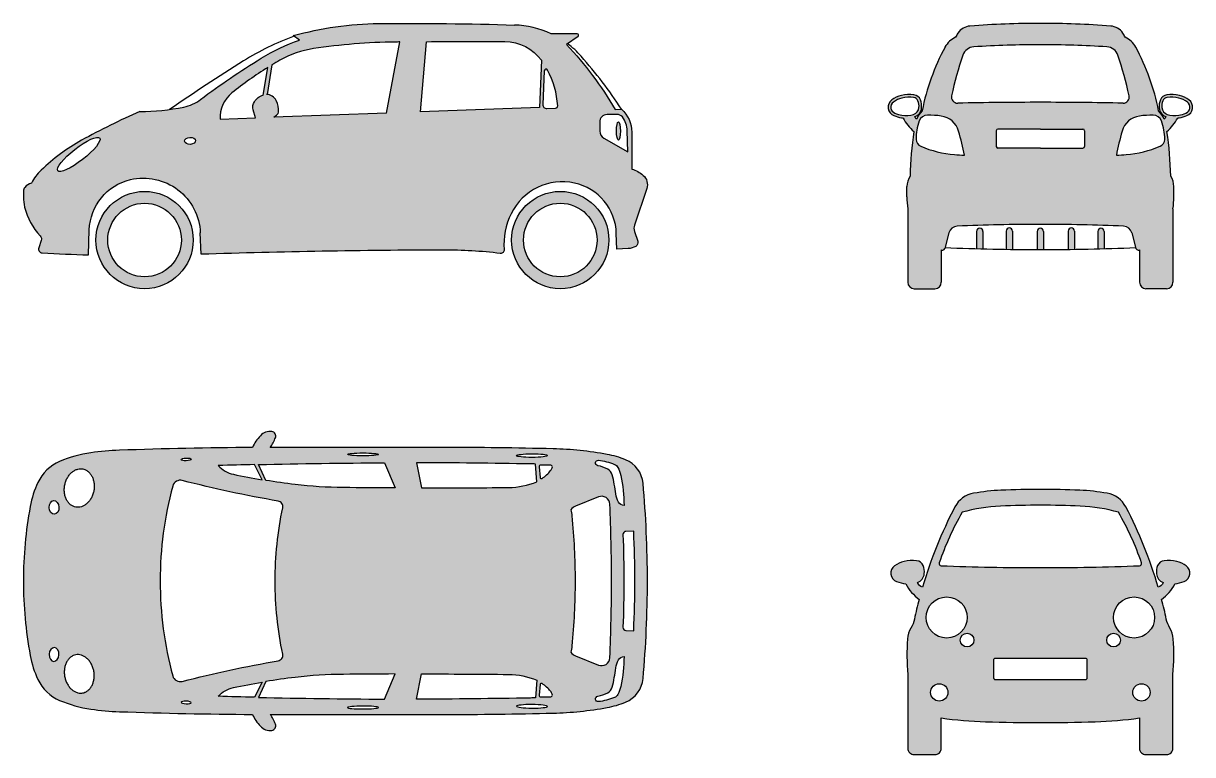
# Model space of a CAD drawing. Header units: metres. Extents: x 23259 to 40448, y -1247 to 8093.
# Drawn here: x 33720 to 40269, y 4000 to 8093 of the extents above; entities that cross this region are included whole.
import ezdxf

# ---------------------------------------------------------------- set-up
doc = ezdxf.new("R2010")
doc.units = ezdxf.units.M
doc.layers.add('dwgmodels.com', color=250, linetype='Continuous')
doc.layers.add('hatch_dwgmodels.com', color=250, linetype='Continuous', lineweight=13)

msp = doc.modelspace()

# ---------------------------------------------------------------- hatches: boundary and pattern name
at = {"layer": 'hatch_dwgmodels.com'}
h = msp.add_hatch(color=256, dxfattribs=at)
h.dxf.hatch_style = 1
h.paths.add_polyline_path([(37127.7, 7277.8), (37127.6, 7484.2, 0.211124), (37070.4, 7613.4), (37034.9, 7612.1, 0.05449), (36762.3, 7975.1), (36826.9, 8020.2, 0.733907), (36822.2, 8035.4), (36675.6, 8035.4, 0.102104), (36471.2, 8084.4, 0.010399), (35710.3, 8092.5, 0.065254), (35231.9, 8024.9), (35267.2, 8000.1, 0.052982), (35051.7, 7897.9, 0.023937), (34713, 7667.8, -0.110913), (34618.7, 7625.2, -0.050065), (34372.3, 7599.8, 0.02407), (34046.2, 7439.1, 0.065568), (33819.2, 7271.3, 0.080991), (33765.5, 7199.4, 0.140362), (33728.5, 7175.6, 0.182231), (33720.2, 7153.6), (33720.2, 7122, 0.060757), (33727.2, 7064.7, 0.127802), (33814.7, 6903.4, -0.274031), (33820.3, 6877.9), (33806.6, 6836.4, 0.492471), (33825.4, 6808.8, 0.007959), (34085.1, 6797.6), (34089.5, 6937.8, -0.339728), (34319.7, 7218.8, -0.471094), (34711.2, 6920.5), (34715.9, 6801.1, -0.00707), (36072.7, 6824.5, -0.03111), (36390.9, 6805.6, 0.475199), (36413.2, 6827.1, -0.135897), (36451.4, 7027.9, -0.344258), (36807.1, 7199.6, -0.346156), (37041.1, 6916.5), (37043.2, 6829.9), (37108, 6832.9, 0.118553), (37149.9, 6845.1, 0.35756), (37160.9, 6873.8), (37142.5, 6929, -0.162974), (37142.6, 6964.1), (37211.7, 7169.3, 0.310189), (37190.8, 7242.7, 0.119348)])
h.paths.add_polyline_path([(35122.4, 7567.8, 0.045919), (35142.2, 7583.5, 0.182098), (35148.1, 7595.9, 0.131017), (35136.8, 7661, 0.285727), (35085.2, 7694.8), (35112.4, 7861.1, -0.00629), (35156.6, 7887.1, -0.092945), (35344.7, 7952.1, -0.033394), (35803.3, 7989.1, -0.00021), (35829.3, 7989.4), (35753.5, 7591.2)], flags=16)
h.paths.add_polyline_path([(35019.6, 7564), (34821.6, 7556.7, -0.238874), (34888.3, 7704.4, -0.030228), (35089.2, 7846.9), (35062.6, 7691.9, 0.191779), (35014, 7655.1, 0.203832), (35007.5, 7609.3)], flags=16)
edge = h.paths.add_edge_path(flags=16)
edge.add_ellipse((34654.1, 7435.8), major_axis=(-30.9, -2.3), ratio=0.639984, start_angle=0, end_angle=360)
h.paths.add_polyline_path([(35945.1, 7598.3), (35978.7, 7991, -0.003535), (36417.4, 7991.5, -0.237449), (36621.5, 7887.3), (36609.9, 7622.9)], flags=16)
edge = h.paths.add_edge_path(flags=16)
edge.add_ellipse((34030.2, 7359.8), major_axis=(-117.6, -91.9), ratio=0.237187, start_angle=0, end_angle=360)
h.paths.add_polyline_path([(36629.6, 7639.6), (36637.8, 7828.3, -0.762088), (36655.8, 7832.4, -0.108023), (36712.8, 7632.6, -0.421713), (36700.2, 7618.6), (36652.1, 7616.8, -0.438101)], flags=16)
h.paths.add_polyline_path([(36948.1, 7490.5), (36947.8, 7540.4, -0.409362), (36989.4, 7583.1), (37044.4, 7584.3, -0.239075), (37075.2, 7569.5, -0.159163), (37102.2, 7492.7), (37104.9, 7374.2), (36971, 7451.2, -0.267134)], flags=16)
edge = h.paths.add_edge_path(flags=0)
edge.add_ellipse((37052.8, 7490.6), major_axis=(-0.2, 51.2), ratio=0.21181, start_angle=0, end_angle=360)
h.paths.add_polyline_path([(36454.9, 6880.7, 1), (36999.5, 6880.7, 1)])
h.paths.add_polyline_path([(36933.2, 6880.7, -1), (36521.2, 6880.7, -1)], flags=16)
h.paths.add_polyline_path([(36920.3, 6880.7, -1), (36534.1, 6880.7, -1)], flags=0)
h.paths.add_polyline_path([(36534.1, 6880.7, 1), (36920.3, 6880.7, 1)], flags=0)
h.paths.add_polyline_path([(34671.2, 6880.7, 1), (34126.7, 6880.7, 1)])
h.paths.add_polyline_path([(34193, 6880.7, -1), (34605, 6880.7, -1)], flags=16)
h.paths.add_polyline_path([(34205.9, 6880.7, -1), (34592.1, 6880.7, -1)], flags=0)
h.paths.add_polyline_path([(34592.1, 6880.7, 1), (34205.9, 6880.7, 1)], flags=0)
edge = h.paths.add_edge_path(flags=0)
edge.add_ellipse((37052.8, 7490.6), major_axis=(-0.2, 51.2), ratio=0.21181, start_angle=0, end_angle=360)
h = msp.add_hatch(color=256, dxfattribs=at)
h.dxf.hatch_style = 1
h.paths.add_polyline_path([(40163.6, 7179.8, 0.145267), (40146, 7239, 0.035116), (40124.5, 7488.3, 0.091419), (40185.2, 7563.5, 0.016282), (40194.2, 7564.9, 0.045321), (40236.5, 7577.1, 0.589127), (40248.4, 7664.8, 0.104095), (40194.8, 7689.6, 0.085398), (40124.2, 7693.5, 0.272852), (40088.1, 7666.2, 0.122107), (40081.4, 7620.8, 0.283843), (40119.2, 7570.9, -0.101415), (40109.2, 7556.4, 0.092749), (40078.2, 7604.4, 0.074602), (39950.3, 7960.7, 0.165149), (39890.8, 8016.2, 0.039748), (39877.7, 8039.3, 0.229222), (39810.5, 8078.4, 0.019006), (39416.1, 8093.4, 0.019006), (39021.7, 8078.4, 0.229222), (38954.5, 8039.3, 0.039748), (38941.4, 8016.2, 0.165149), (38881.9, 7960.7, 0.074602), (38754, 7604.4, 0.092749), (38723, 7556.4, -0.101415), (38713, 7570.9, 0.283843), (38750.8, 7620.8, 0.122107), (38744.1, 7666.2, 0.272852), (38708, 7693.5, 0.085398), (38637.4, 7689.6, 0.104095), (38583.8, 7664.8, 0.589127), (38595.7, 7577.1, 0.045321), (38638, 7564.9, 0.016282), (38647, 7563.5, 0.091419), (38707.7, 7488.3, 0.035116), (38686.2, 7239, 0.145267), (38668.6, 7179.8), (38668.6, 7122, 0.038399), (38673.7, 7056.1), (38673.7, 6644.3, 0.414214), (38709.6, 6608.4), (38825, 6608.4, 0.414214), (38860.9, 6644.3), (38860.9, 6825, 0.012385), (38869.3, 6824.7, 0.343795), (38880.6, 6833.3), (38904.2, 6921.7, -0.327734), (38949.9, 6958.3, -0.010824), (39416.1, 6968.4, -0.010824), (39882.3, 6958.3, -0.327734), (39927.9, 6921.7), (39951.5, 6833.3, 0.343795), (39962.8, 6824.7, 0.012385), (39971.3, 6825), (39971.3, 6644.3, 0.414214), (40007.2, 6608.4), (40122.6, 6608.4, 0.414214), (40158.5, 6644.3), (40158.5, 7056.1, 0.038399), (40163.6, 7122)])
h.paths.add_polyline_path([(38990.2, 7355.1, -0.002274), (38934.9, 7359.3, -0.080155), (38745.9, 7405.3, -0.299187), (38719.8, 7444.3, -0.090562), (38737.7, 7547.3, -0.312303), (38783.7, 7579.7, -0.035472), (38860.8, 7574.8, -0.296307), (38958.3, 7490.9, -0.026905)], flags=16)
h.paths.add_polyline_path([(39168.4, 7404.9), (39168.4, 7491.8, -0.414214), (39178.4, 7501.8), (39416.1, 7501.8), (39653.7, 7501.8, -0.414214), (39663.7, 7491.8), (39663.7, 7404.9, -0.414214), (39653.7, 7394.9), (39416.1, 7394.9), (39178.4, 7394.9, -0.414214)], flags=16)
h.paths.add_polyline_path([(38885.2, 7415.5, -1), (38964.8, 7415.5, -1)], flags=0)
h.paths.add_polyline_path([(38728.3, 7487.4, -1), (38882.4, 7487.4, -1)], flags=0)
h.paths.add_polyline_path([(38952.9, 7646.9, -0.48437), (38918.9, 7688.2, -0.028882), (38981.9, 7915.1, -0.303785), (39043.4, 7962.1, -0.015632), (39416.1, 7973.7, -0.015632), (39788.8, 7962.1, -0.303785), (39850.3, 7915.1, -0.028882), (39913.3, 7688.2, -0.48437), (39879.3, 7646.9, 0.005097), (39416.1, 7651.6, 0.005097)], flags=16)
h.paths.add_polyline_path([(38706.3, 7584.3, -0.132827), (38640.8, 7579.5, -0.045321), (38601.1, 7590.9, -0.589127), (38592.7, 7653, -0.104095), (38640.7, 7675.2, -0.085398), (38706.3, 7678.8, -0.272852), (38730.3, 7660.6, -0.122107), (38736, 7622.2, -0.292194)], flags=16)
h.paths.add_polyline_path([(39842, 7355.1, -0.026905), (39873.9, 7490.9, -0.296307), (39971.3, 7574.8, -0.035472), (40048.5, 7579.7, -0.312303), (40094.5, 7547.3, -0.090562), (40112.4, 7444.3, -0.299187), (40086.2, 7405.3, -0.080155), (39897.2, 7359.3, -0.002274)], flags=16)
h.paths.add_polyline_path([(39867.4, 7415.5, -1), (39946.9, 7415.5, -1)], flags=0)
h.paths.add_polyline_path([(39949.8, 7487.4, -1), (40103.8, 7487.4, -1)], flags=0)
h.paths.add_polyline_path([(40096.1, 7622.2, -0.122107), (40101.8, 7660.6, -0.272852), (40125.9, 7678.8, -0.085398), (40191.4, 7675.2, -0.104095), (40239.5, 7653, -0.589127), (40231.1, 7590.9, -0.045321), (40191.4, 7579.5, -0.132827), (40125.8, 7584.3, -0.292194)], flags=16)
h.paths.add_polyline_path([(39260.4, 6931.2, 1), (39225.2, 6931.2), (39225.2, 6828.5, 0.000701), (39260.4, 6828.1)], flags=17)
h.paths.add_polyline_path([(39094.3, 6928.8, 1), (39059.1, 6928.8), (39059.1, 6832.2, 0.000701), (39094.3, 6831.2)], flags=17)
h.paths.add_polyline_path([(39433.7, 6928.8, 0.414214), (39416.1, 6946.4, 0.414214), (39398.5, 6928.8), (39398.5, 6827.1, 0.00035), (39416.1, 6827.1, 0.00035), (39433.7, 6827.1)], flags=17)
h.paths.add_polyline_path([(39606.9, 6931.2, 1), (39571.7, 6931.2), (39571.7, 6828.1, 0.000701), (39606.9, 6828.5)], flags=17)
h.paths.add_polyline_path([(39773, 6928.8, 1), (39737.8, 6928.8), (39737.8, 6831.2, 0.000701), (39773, 6832.2)], flags=17)
h.paths.add_polyline_path([(39946.9, 7415.5, 1), (39867.4, 7415.5, 1)], flags=0)
h.paths.add_polyline_path([(40103.8, 7487.4, 1), (39949.8, 7487.4, 1)], flags=0)
h = msp.add_hatch(color=256, dxfattribs=at)
h.dxf.hatch_style = 1
edge = h.paths.add_edge_path()
edge.add_ellipse((37052.8, 7490.6), major_axis=(-0.2, 51.2), ratio=0.21181, start_angle=0, end_angle=360)
h = msp.add_hatch(color=256, dxfattribs=at)
h.dxf.hatch_style = 1
h.paths.add_polyline_path([(37190.8, 5518.7, 0.281529), (37092.8, 5650.8, 0.051072), (36989.5, 5680.8, 0.038708), (36686.8, 5711.9, 0.006268), (36071.7, 5719.6), (35156.6, 5719.6, 0.000516), (35103.2, 5719.6, 0.053004), (35132.1, 5774.2, 0.488044), (35112.2, 5808.5, 0.244916), (35047.3, 5785.2, 0.078797), (35003.2, 5719.2, 0.007204), (34258.6, 5704, 0.027423), (34097.7, 5689.5, 0.063996), (33923.2, 5640.8, 0.185163), (33801.4, 5523.6, 0.064191), (33758.2, 5389, 0.045526), (33720.2, 4972.1, 0.045526), (33758.2, 4555.2, 0.064191), (33801.4, 4420.6, 0.185163), (33923.2, 4303.4, 0.063996), (34097.7, 4254.7, 0.027423), (34258.6, 4240.2, 0.007204), (35003.2, 4225.1, 0.078797), (35047.3, 4159, 0.244916), (35112.2, 4135.7, 0.488044), (35132.1, 4170.1, 0.053004), (35103.2, 4224.7, 0.000516), (35156.6, 4224.6), (36071.7, 4224.6, 0.006268), (36686.8, 4232.3, 0.038708), (36989.5, 4263.4, 0.051072), (37092.8, 4293.4, 0.281529), (37190.8, 4425.5, 0.022292), (37215.2, 4972.1, 0.022292)])
h.paths.add_polyline_path([(35512.2, 5494.9, -0.02665), (35243.2, 5512, -0.01104), (35078.3, 5535.1), (35037.4, 5623.9, -0.004868), (35743.2, 5633.4), (35802, 5492.9, -0.001697)], flags=16)
h.paths.add_polyline_path([(35130.2, 4972.1, 0.051345), (35172.4, 4562.4, -0.424255), (35147.1, 4525.2, 0.0204), (34609.8, 4409.7, -0.410993), (34556.7, 4440.6, -0.066005), (34486.2, 4972.1, -0.066005), (34556.7, 5503.6, -0.410993), (34609.8, 5534.6, 0.0204), (35147.1, 5419, -0.424255), (35172.4, 5381.8, 0.051345)], flags=16)
h.paths.add_polyline_path([(35802, 4451.3), (35743.2, 4310.8, -0.004868), (35037.4, 4320.3), (35078.3, 4409.1, -0.01104), (35243.2, 4432.2, -0.02665), (35512.2, 4449.3, -0.001697)], flags=16)
h.paths.add_polyline_path([(35949.6, 5492.7), (35922.4, 5633.7, -0.004406), (36561.2, 5627.3, -0.003578), (36587.7, 5626.7), (36595.6, 5527.4, -0.09441), (36437.5, 5495.4, -0.002858)], flags=16)
h.paths.add_polyline_path([(35949.6, 4451.6, -0.002858), (36437.5, 4448.8, -0.09441), (36595.6, 4416.8), (36587.7, 4317.5, -0.003578), (36561.2, 4316.9, -0.004406), (35922.4, 4310.5)], flags=16)
edge = h.paths.add_edge_path(flags=16)
edge.add_ellipse((35621.7, 5680.7), major_axis=(-86.8, 0.3), ratio=0.091933, start_angle=0, end_angle=360)
edge = h.paths.add_edge_path(flags=16)
edge.add_ellipse((35621.7, 4263.5), major_axis=(-86.8, -0.3), ratio=0.091933, start_angle=0, end_angle=360, ccw=False)
h.paths.add_polyline_path([(35056.9, 5538.6, -0.010844), (34896.3, 5569.2, -0.157662), (34811.7, 5618, -0.001404), (35015.3, 5623.4)], flags=16)
h.paths.add_polyline_path([(35056.9, 4405.6), (35015.3, 4320.8, -0.001404), (34811.7, 4326.3, -0.157662), (34896.3, 4375, -0.010844)], flags=16)
edge = h.paths.add_edge_path(flags=16)
edge.add_ellipse((36569, 5673.9), major_axis=(-87.2, -0.3), ratio=0.116415, start_angle=0, end_angle=360)
h.paths.add_polyline_path([(36614.1, 5552), (36609.3, 5611.9, -0.430196), (36617.2, 5620.7, -0.019569), (36673.6, 5619.9, -0.520555), (36682.2, 5606.1, -0.064865), (36672.6, 5589.7, -0.082684), (36625.6, 5546.4, -0.569565)], flags=16)
edge = h.paths.add_edge_path(flags=16)
edge.add_ellipse((36569, 4270.3), major_axis=(-87.2, 0.3), ratio=0.116415, start_angle=0, end_angle=360, ccw=False)
edge = h.paths.add_edge_path(flags=16)
edge.add_ellipse((34632.3, 5652.4), major_axis=(-28.4, -1.4), ratio=0.264549, start_angle=0, end_angle=360)
h.paths.add_polyline_path([(36625.6, 4397.8, -0.082684), (36672.6, 4354.5, -0.064865), (36682.2, 4338.1, -0.520555), (36673.6, 4324.3, -0.019569), (36617.2, 4323.5, -0.430196), (36609.3, 4332.3), (36614.1, 4392.2, -0.569565)], flags=16)
h.paths.add_polyline_path([(36792, 5336.3, 0.019124), (36787.2, 5371.2, -0.141935), (36813, 5391.4), (36940.8, 5442.9, -0.51756), (37004.7, 5401.8, -0.010959), (37014.1, 4972.1, -0.010959), (37004.7, 4542.4, -0.51756), (36940.8, 4501.3), (36813, 4552.8, -0.141935), (36787.2, 4573.1, 0.019124), (36792, 4607.9, 0.024711), (36810.1, 4972.1, 0.024711)], flags=16)
edge = h.paths.add_edge_path(flags=16)
edge.add_ellipse((34632.3, 4291.9), major_axis=(-28.4, 1.4), ratio=0.264549, start_angle=0, end_angle=360, ccw=False)
h.paths.add_polyline_path([(36942, 5647.6, -0.069427), (37030.1, 5624.8, -0.167426), (37049.4, 5607.8, -0.078309), (37066.2, 5563, -0.048063), (37084.3, 5394.4, -0.252905), (37053.1, 5414.6, -0.094596), (37038.4, 5459.1, 0.027542), (37018.3, 5566.6, 0.219629), (36993.1, 5598.2, 0.06727), (36937.2, 5617.4, -0.959557)], flags=16)
h.paths.add_polyline_path([(37078, 5231.6, -0.419372), (37094.9, 5249.7), (37138.5, 5250.8, -0.011311), (37144.8, 4972.1, -0.011311), (37138.5, 4693.4), (37094.9, 4694.5, -0.419372), (37078, 4712.6, 0.01064), (37083.6, 4972.1, 0.01064)], flags=16)
h.paths.add_polyline_path([(36937.2, 4326.8, 0.06727), (36993.1, 4346, 0.219629), (37018.3, 4377.6, 0.027542), (37038.4, 4485.1, -0.094596), (37053.1, 4529.6, -0.252905), (37084.3, 4549.8, -0.048063), (37066.2, 4381.2, -0.078309), (37049.4, 4336.4, -0.167426), (37030.1, 4319.4, -0.069427), (36942, 4296.6, -0.959557)], flags=16)
edge = h.paths.add_edge_path(flags=16)
edge.add_spline(control_points=[(34052.6, 5598.9), (34048.7, 5599.6), (34044.7, 5599.9), (34035.5, 5599.9), (34030.1, 5599.2), (34019.3, 5596.4), (34013.9, 5594.4), (34003.4, 5588.9), (33998.3, 5585.5), (33988.4, 5577.5), (33983.7, 5572.9), (33975.1, 5562.5), (33971.1, 5556.8), (33964, 5544.5), (33960.9, 5538), (33955.7, 5524.3), (33953.6, 5517.2), (33950.7, 5502.7), (33949.8, 5495.3), (33949.1, 5480.6), (33949.4, 5473.3), (33951.1, 5459.1), (33952.5, 5452.1), (33956.4, 5439), (33958.9, 5432.8), (33964.8, 5421.3), (33968.2, 5416), (33975.7, 5406.6), (33979.9, 5402.4), (33988.7, 5395.4), (33993.4, 5392.5), (34003.1, 5388), (34008.1, 5386.3), (34018.4, 5384.4), (34023.7, 5384.1), (34034.4, 5384.8), (34039.8, 5385.8), (34050.5, 5389.2), (34055.9, 5391.5), (34066.3, 5397.6), (34071.3, 5401.2), (34081, 5409.8), (34085.5, 5414.7), (34093.9, 5425.6), (34097.7, 5431.5), (34104.4, 5444.1), (34107.2, 5450.8), (34111.9, 5464.8), (34113.7, 5472), (34116.1, 5486.6), (34116.8, 5494), (34116.9, 5508.6), (34116.4, 5515.9), (34114.1, 5529.9), (34112.5, 5536.7), (34108.1, 5549.5), (34105.4, 5555.5), (34099.1, 5566.6), (34095.5, 5571.6), (34087.6, 5580.5), (34083.3, 5584.4), (34074.3, 5590.9), (34069.5, 5593.5), (34060.7, 5597), (34056.7, 5598.1), (34052.6, 5598.9)], knot_values=[0, 0, 0, 0, 0.149446, 0.149446, 0.348651, 0.348651, 0.547856, 0.547856, 0.747062, 0.747062, 0.946267, 0.946267, 1.145472, 1.145472, 1.344678, 1.344678, 1.543883, 1.543883, 1.743088, 1.743088, 1.942294, 1.942294, 2.141499, 2.141499, 2.340704, 2.340704, 2.539909, 2.539909, 2.739115, 2.739115, 2.93832, 2.93832, 3.137525, 3.137525, 3.336731, 3.336731, 3.535936, 3.535936, 3.735141, 3.735141, 3.934347, 3.934347, 4.133552, 4.133552, 4.332757, 4.332757, 4.531963, 4.531963, 4.731168, 4.731168, 4.930373, 4.930373, 5.129579, 5.129579, 5.328784, 5.328784, 5.527989, 5.527989, 5.727195, 5.727195, 5.9264, 5.9264, 6.125605, 6.125605, 6.283185, 6.283185, 6.283185, 6.283185], degree=3, periodic=0)
edge = h.paths.add_edge_path(flags=16)
edge.add_spline(control_points=[(34052.6, 4345.3), (34048.7, 4344.6), (34044.7, 4344.3), (34035.5, 4344.3), (34030.1, 4345.1), (34019.3, 4347.8), (34013.9, 4349.9), (34003.4, 4355.3), (33998.3, 4358.7), (33988.4, 4366.7), (33983.7, 4371.3), (33975.1, 4381.7), (33971.1, 4387.4), (33964, 4399.7), (33960.9, 4406.2), (33955.7, 4419.9), (33953.6, 4427), (33950.7, 4441.5), (33949.8, 4448.9), (33949.1, 4463.6), (33949.4, 4470.9), (33951.1, 4485.1), (33952.5, 4492.1), (33956.4, 4505.2), (33958.9, 4511.4), (33964.8, 4522.9), (33968.2, 4528.2), (33975.7, 4537.6), (33979.9, 4541.8), (33988.7, 4548.8), (33993.4, 4551.7), (34003.1, 4556.3), (34008.1, 4557.9), (34018.4, 4559.8), (34023.7, 4560.1), (34034.4, 4559.4), (34039.8, 4558.4), (34050.5, 4555.1), (34055.9, 4552.7), (34066.3, 4546.7), (34071.3, 4543), (34081, 4534.4), (34085.5, 4529.5), (34093.9, 4518.7), (34097.7, 4512.7), (34104.4, 4500.1), (34107.2, 4493.4), (34111.9, 4479.4), (34113.7, 4472.2), (34116.1, 4457.6), (34116.8, 4450.2), (34116.9, 4435.6), (34116.4, 4428.3), (34114.1, 4414.3), (34112.5, 4407.5), (34108.1, 4394.7), (34105.4, 4388.7), (34099.1, 4377.6), (34095.5, 4372.6), (34087.6, 4363.7), (34083.3, 4359.8), (34074.3, 4353.4), (34069.5, 4350.7), (34060.7, 4347.2), (34056.7, 4346.1), (34052.6, 4345.3)], knot_values=[0, 0, 0, 0, 0.149446, 0.149446, 0.348651, 0.348651, 0.547856, 0.547856, 0.747062, 0.747062, 0.946267, 0.946267, 1.145472, 1.145472, 1.344678, 1.344678, 1.543883, 1.543883, 1.743088, 1.743088, 1.942294, 1.942294, 2.141499, 2.141499, 2.340704, 2.340704, 2.539909, 2.539909, 2.739115, 2.739115, 2.93832, 2.93832, 3.137525, 3.137525, 3.336731, 3.336731, 3.535936, 3.535936, 3.735141, 3.735141, 3.934347, 3.934347, 4.133552, 4.133552, 4.332757, 4.332757, 4.531963, 4.531963, 4.731168, 4.731168, 4.930373, 4.930373, 5.129579, 5.129579, 5.328784, 5.328784, 5.527989, 5.527989, 5.727195, 5.727195, 5.9264, 5.9264, 6.125605, 6.125605, 6.283185, 6.283185, 6.283185, 6.283185], degree=3, periodic=0)
edge = h.paths.add_edge_path(flags=16)
edge.add_ellipse((33891.9, 5384), major_axis=(-1.8, 38.6), ratio=0.711456, start_angle=0, end_angle=360)
edge = h.paths.add_edge_path(flags=16)
edge.add_ellipse((33891.9, 4560.2), major_axis=(-1.8, -38.6), ratio=0.711456, start_angle=0, end_angle=360, ccw=False)
h = msp.add_hatch(color=256, dxfattribs=at)
h.dxf.hatch_style = 1
h.paths.add_polyline_path([(40121.5, 4758.9, 0.011309), (40095.2, 4868.9, 0.108405), (40169.9, 4955.2, 0.054865), (40221.3, 4969, 0.589127), (40233.1, 5056.7, 0.104095), (40179.5, 5081.5, 0.085398), (40109, 5085.4, 0.272852), (40072.9, 5058.1, 0.122107), (40066.1, 5012.7, 0.283843), (40104, 4962.8, -0.224512), (40075.9, 4937.9, 0.048457), (39895, 5386.4, 0.233773), (39789.9, 5463.2, 0.031542), (39636.7, 5480, 0.011449), (39416.1, 5485, 0.011449), (39195.4, 5480, 0.031542), (39042.3, 5463.2, 0.233773), (38937.2, 5386.4, 0.048457), (38756.3, 4937.9, -0.224512), (38728.2, 4962.8, 0.283843), (38766, 5012.7, 0.122107), (38759.3, 5058.1, 0.272852), (38723.2, 5085.4, 0.085398), (38652.6, 5081.5, 0.104095), (38599, 5056.7, 0.589127), (38610.9, 4969, 0.054865), (38662.3, 4955.2, 0.108405), (38737, 4868.9, 0.011309), (38710.6, 4758.9, -0.081595), (38690.8, 4708.5, 0.117747), (38671.6, 4647.4, 0.039946), (38673.7, 4448.3), (38673.7, 4035.9, 0.414214), (38709.6, 4000), (38825, 4000, 0.414214), (38860.9, 4035.9), (38860.9, 4205, 0.027569), (39109.5, 4183.7, 0.007594), (39416.1, 4179, 0.007594), (39722.7, 4183.7, 0.027569), (39971.3, 4205), (39971.3, 4035.9, 0.414214), (40007.2, 4000), (40122.6, 4000, 0.414214), (40158.5, 4035.9), (40158.5, 4448.3, 0.039946), (40160.6, 4647.4, 0.117747), (40141.4, 4708.5, -0.081595)])
h.paths.add_polyline_path([(39416.1, 4538.2), (39668.4, 4538.2, -0.414214), (39678.4, 4528.2), (39678.4, 4430.4, -0.414214), (39668.4, 4420.4), (39416.1, 4420.4), (39163.7, 4420.4, -0.414214), (39153.7, 4430.4), (39153.7, 4528.2, -0.414214), (39163.7, 4538.2)], flags=16)
h.paths.add_polyline_path([(38860.2, 5057.5, -0.501529), (38849.4, 5073.4, -0.048177), (38978.2, 5356.7, -0.055465), (39192.3, 5390.8, -0.011818), (39416.1, 5396.1, -0.011818), (39639.8, 5390.8, -0.055465), (39853.9, 5356.7, -0.048177), (39982.8, 5073.4, -0.501529), (39971.9, 5057.5, -0.011668), (39416.1, 5047.2, -0.011668)], flags=16)
h.paths.add_polyline_path([(39044.3, 4641.3, -1), (38967.3, 4641.3, -1)], flags=16)
h.paths.add_polyline_path([(38776.2, 4767.7, -1), (39006.2, 4767.7, -1)], flags=16)
h.paths.add_polyline_path([(39864.8, 4641.3, -1), (39787.9, 4641.3, -1)], flags=16)
h.paths.add_polyline_path([(39825.9, 4767.7, -1), (40055.9, 4767.7, -1)], flags=16)
h.paths.add_polyline_path([(38868.9, 4780.1, -1), (38913.5, 4780.1, -1)], flags=0)
h.paths.add_polyline_path([(39963.3, 4780.1, -1), (39918.7, 4780.1, -1)], flags=0)
h.paths.add_polyline_path([(38898.3, 4348.2, -1), (38801.2, 4348.2, -1)], flags=16)
h.paths.add_polyline_path([(40031, 4348.2, -1), (39933.9, 4348.2, -1)], flags=16)

# ---------------------------------------------------------------- linework, layer by layer
at = {"layer": 'dwgmodels.com', "color": 0}
for p, q in [((39168.4, 7491.8), (39168.4, 7404.9)), ((39416.1, 7501.8), (39178.4, 7501.8)), ((39416.1, 7501.8), (39653.7, 7501.8)), ((39663.7, 7491.8), (39663.7, 7404.9)), ((39416.1, 7394.9), (39178.4, 7394.9)), ((39416.1, 7394.9), (39653.7, 7394.9)), ((38668.6, 7122), (38668.6, 7179.8)), ((40163.6, 7122), (40163.6, 7179.8)), ((38673.7, 7056.1), (38673.7, 6644.3)), ((40158.5, 7056.1), (40158.5, 6644.3)), ((38904.2, 6921.7), (38880.6, 6833.3)), ((39059.1, 6928.8), (39059.1, 6832.2)), ((39094.3, 6928.8), (39094.3, 6831.2)), ((39225.2, 6931.2), (39225.2, 6828.5)), ((39260.4, 6931.2), (39260.4, 6828.1)), ((39398.5, 6928.8), (39398.5, 6827.1)), ((39433.7, 6928.8), (39433.7, 6827.1)), ((39571.7, 6931.2), (39571.7, 6828.1)), ((39606.9, 6931.2), (39606.9, 6828.5)), ((39737.8, 6928.8), (39737.8, 6831.2)), ((39773, 6928.8), (39773, 6832.2)), ((39927.9, 6921.7), (39951.5, 6833.3)), ((38860.9, 6825), (38860.9, 6644.3)), ((39971.3, 6825), (39971.3, 6644.3)), ((38709.6, 6608.4), (38825, 6608.4)), ((40122.6, 6608.4), (40007.2, 6608.4))]:
    msp.add_line(p, q, dxfattribs=at)
for points in [[(34372.3, 7599.8, 0.050065), (34618.7, 7625.2, 0.110913), (34713, 7667.8, -0.023937), (35051.7, 7897.9, -0.052982), (35267.2, 8000.1), (35231.9, 8024.9, -0.065254), (35710.3, 8092.5, -0.010399), (36471.2, 8084.4)], [(36826.9, 8020.2, 0.733907), (36822.2, 8035.4), (36675.6, 8035.4, 0.102104), (36471.2, 8084.4)], [(35236.2, 8021.8, 0.052463), (34952.8, 7883, 0.00996), (34538.8, 7611.5)], [(35753.5, 7591.2), (35829.3, 7989.4, 0.00021), (35803.3, 7989.1, 0.033394), (35344.7, 7952.1, 0.092945), (35156.6, 7887.1, 0.00629), (35112.4, 7861.1), (35085.2, 7694.8)], [(36826.9, 8020.2), (36762.3, 7975.1, -0.05449), (37034.9, 7612.1), (37070.4, 7613.4, -0.211263), (37127.6, 7484.1), (37127.7, 7277.8, -0.119348), (37190.8, 7242.7, -0.310189), (37211.7, 7169.3), (37142.6, 6964.1, 0.162974), (37142.5, 6929)], [(37070.4, 7613.4, 0.036237), (36843.9, 7909.6, 0.049524), (36768.5, 7979.4)], [(35753.5, 7591.2), (35122.4, 7567.8, 0.045919), (35142.2, 7583.5, 0.182098), (35148.1, 7595.9, 0.131017), (35136.8, 7661, 0.301018), (35081.9, 7694.8)], [(34372.3, 7599.8, 0.02407), (34046.2, 7439.1, 0.065568), (33819.2, 7271.3, 0.080991), (33765.5, 7199.4, 0.140362), (33728.5, 7175.6, 0.182231), (33720.2, 7153.6), (33720.2, 7122, 0.060757), (33727.2, 7064.7, 0.127802), (33814.7, 6903.4, -0.274031), (33820.3, 6877.9), (33806.6, 6836.4, 0.492471), (33825.4, 6808.8, 0.007959), (34085.1, 6797.6), (34089.5, 6937.8, -0.339728), (34319.7, 7218.8, -0.471094), (34711.2, 6920.5)], [(37142.5, 6929), (37160.9, 6873.8, -0.35756), (37149.9, 6845.1, -0.118553), (37108, 6832.9), (37043.2, 6829.9), (37041.1, 6916.5, 0.346156), (36807.1, 7199.6, 0.344258), (36451.4, 7027.9, 0.135897), (36413.2, 6827.1, -0.475199), (36390.9, 6805.6, 0.03111), (36072.7, 6824.5, 0.00707), (34715.9, 6801.1)], [(38710.6, 4758.9, -0.081595), (38690.8, 4708.5, 0.117747), (38671.6, 4647.4, 0.039946), (38673.7, 4448.3), (38673.7, 4035.9, 0.414214), (38709.6, 4000), (38825, 4000, 0.414214), (38860.9, 4035.9), (38860.9, 4205, 0.027569), (39109.5, 4183.7, 0.007594), (39416.1, 4179, 0.007594), (39722.7, 4183.7, 0.027569), (39971.3, 4205), (39971.3, 4035.9, 0.414214), (40007.2, 4000), (40122.6, 4000, 0.414214), (40158.5, 4035.9), (40158.5, 4448.3, 0.039946), (40160.6, 4647.4, 0.117747), (40141.4, 4708.5, -0.081595), (40121.5, 4758.9, 0.011309), (40095.2, 4868.9, 0.108405), (40169.9, 4955.2, 0.054865), (40221.3, 4969, 0.589127), (40233.1, 5056.7, 0.104095), (40179.5, 5081.5, 0.085398), (40109, 5085.4, 0.272852), (40072.9, 5058.1, 0.122107), (40066.1, 5012.7, 0.283843), (40104, 4962.8, -0.224512), (40075.9, 4937.9, 0.048457), (39895, 5386.4, 0.233773), (39789.9, 5463.2, 0.031542), (39636.7, 5480, 0.011449), (39416.1, 5485, 0.011449), (39195.4, 5480, 0.031542), (39042.3, 5463.2, 0.233773), (38937.2, 5386.4, 0.048457), (38756.3, 4937.9, -0.224512), (38728.2, 4962.8, 0.283843), (38766, 5012.7, 0.122107), (38759.3, 5058.1, 0.272852), (38723.2, 5085.4, 0.085398), (38652.6, 5081.5, 0.104095), (38599, 5056.7, 0.589127), (38610.9, 4969, 0.054865), (38662.3, 4955.2, 0.108405), (38737, 4868.9, 0.011309), (38710.6, 4758.9)], [(39971.9, 5057.5, 0.501529), (39982.8, 5073.4, 0.048177), (39853.9, 5356.7, 0.055465), (39639.8, 5390.8, 0.011818), (39416.1, 5396.1, 0.011818), (39192.3, 5390.8, 0.055465), (38978.2, 5356.7, 0.048177), (38849.4, 5073.4, 0.501529), (38860.2, 5057.5, 0.011668), (39416.1, 5047.2, 0.011668), (39971.9, 5057.5)], [(35078.3, 4409.1), (35037.4, 4320.3, 0.004868), (35743.2, 4310.8), (35802, 4451.3, 0.001697), (35512.2, 4449.3, 0.02665), (35243.2, 4432.2, 0.01104), (35078.3, 4409.1)]]:
    msp.add_lwpolyline(points, format="xyb", dxfattribs=at)
for points in [[(36621.5, 7887.3), (36609.9, 7622.9), (35945.1, 7598.3), (35978.7, 7991, -0.003535), (36417.4, 7991.5, -0.237449)], [(34888.3, 7704.4, 0.238874), (34821.6, 7556.7), (35019.6, 7564), (35007.5, 7609.3, -0.203832), (35014, 7655.1, -0.191779), (35062.6, 7691.9), (35089.2, 7846.9, 0.030228)], [(36655.8, 7832.4, 0.762088), (36637.8, 7828.3), (36629.6, 7639.6, 0.438101), (36652.1, 7616.8), (36700.2, 7618.6, 0.421713), (36712.8, 7632.6, 0.108023)], [(37044.4, 7584.3), (36989.4, 7583.1, 0.409362), (36947.8, 7540.4), (36948.1, 7490.5, 0.267134), (36971, 7451.2), (37104.9, 7374.2), (37102.2, 7492.7, 0.159163), (37075.2, 7569.5, 0.239075)], [(33758.2, 5389, 0.045526), (33720.2, 4972.1, 0.045526), (33758.2, 4555.2, 0.064191), (33801.4, 4420.6, 0.185163), (33923.2, 4303.4, 0.063996), (34097.7, 4254.7, 0.027423), (34258.6, 4240.2, 0.007204), (35003.2, 4225.1, 0.078797), (35047.3, 4159, 0.244916), (35112.2, 4135.7, 0.488044), (35132.1, 4170.1, 0.053004), (35103.2, 4224.7, 0.000516), (35156.6, 4224.6), (36071.7, 4224.6, 0.006268), (36686.8, 4232.3, 0.038708), (36989.5, 4263.4, 0.051072), (37092.8, 4293.4, 0.281529), (37190.8, 4425.5, 0.022292), (37215.2, 4972.1, 0.022292), (37190.8, 5518.7, 0.281529), (37092.8, 5650.8, 0.051072), (36989.5, 5680.8, 0.038708), (36686.8, 5711.9, 0.006268), (36071.7, 5719.6), (35156.6, 5719.6, 0.000516), (35103.2, 5719.6, 0.053004), (35132.1, 5774.2, 0.488044), (35112.2, 5808.5, 0.244916), (35047.3, 5785.2, 0.078797), (35003.2, 5719.2, 0.007204), (34258.6, 5704, 0.027423), (34097.7, 5689.5, 0.063996), (33923.2, 5640.8, 0.185163), (33801.4, 5523.6, 0.064191)], [(35078.3, 5535.1), (35037.4, 5623.9, -0.004868), (35743.2, 5633.4), (35802, 5492.9, -0.001697), (35512.2, 5494.9, -0.02665), (35243.2, 5512, -0.01104)], [(35949.6, 5492.7, 0.002858), (36437.5, 5495.4, 0.09441), (36595.6, 5527.4), (36587.7, 5626.7, 0.003578), (36561.2, 5627.3, 0.004406), (35922.4, 5633.7)], [(37066.2, 5563, -0.048063), (37084.3, 5394.4, -0.247657), (37053.5, 5414, -0.096155), (37038.4, 5459.1, 0.027542), (37018.3, 5566.6, 0.219629), (36993.1, 5598.2, 0.06727), (36937.2, 5617.4, -0.959557), (36942, 5647.6, -0.069427), (37030.1, 5624.8, -0.167426), (37049.4, 5607.8, -0.078309)], [(35056.9, 5538.6), (35015.3, 5623.4, 0.001404), (34811.7, 5618, 0.157662), (34896.3, 5569.2, 0.010844)], [(36672.6, 5589.7, 0.064865), (36682.2, 5606.1, 0.520555), (36673.6, 5619.9, 0.019569), (36617.2, 5620.7, 0.430196), (36609.3, 5611.9), (36614.1, 5552, 0.569565), (36625.6, 5546.4, 0.082684)], [(35172.4, 5381.8, 0.424255), (35147.1, 5419, -0.0204), (34609.8, 5534.6, 0.410993), (34556.7, 5503.6, 0.066005), (34486.2, 4972.1, 0.066005), (34556.7, 4440.6, 0.410993), (34609.8, 4409.7, -0.0204), (35147.1, 4525.2, 0.424255), (35172.4, 4562.4, -0.051345), (35130.2, 4972.1, -0.051345)], [(36813, 5391.4, 0.141935), (36787.2, 5371.2, -0.019124), (36792, 5336.3, -0.024711), (36810.1, 4972.1, -0.024711), (36792, 4607.9, -0.019124), (36787.2, 4573.1, 0.141935), (36813, 4552.8), (36940.8, 4501.3, 0.51756), (37004.7, 4542.4, 0.010959), (37014.1, 4972.1, 0.010959), (37004.7, 5401.8, 0.51756), (36940.8, 5442.9)], [(37094.9, 5249.7, 0.419372), (37078, 5231.6, -0.01064), (37083.6, 4972.1, -0.01064), (37078, 4712.6, 0.419372), (37094.9, 4694.5), (37138.5, 4693.4, 0.011311), (37144.8, 4972.1, 0.011311), (37138.5, 5250.8)], [(37049.4, 4336.4, -0.167426), (37030.1, 4319.4, -0.069427), (36942, 4296.6, -0.959557), (36937.2, 4326.8, 0.06727), (36993.1, 4346, 0.219629), (37018.3, 4377.6, 0.027542), (37038.4, 4485.1, -0.096155), (37053.5, 4530.3, -0.247657), (37084.3, 4549.8, -0.048063), (37066.2, 4381.2, -0.078309)], [(39668.4, 4538.2), (39416.1, 4538.2), (39163.7, 4538.2, 0.414214), (39153.7, 4528.2), (39153.7, 4430.4, 0.414214), (39163.7, 4420.4), (39416.1, 4420.4), (39668.4, 4420.4, 0.414214), (39678.4, 4430.4), (39678.4, 4528.2, 0.414214)], [(35056.9, 4405.6), (35015.3, 4320.8, -0.001404), (34811.7, 4326.3, -0.157662), (34896.3, 4375, -0.010844)], [(35949.6, 4451.6, -0.002858), (36437.5, 4448.8, -0.09441), (36595.6, 4416.8), (36587.7, 4317.5, -0.003578), (36561.2, 4316.9, -0.004406), (35922.4, 4310.5)], [(36625.6, 4397.8, 0.569565), (36614.1, 4392.2), (36609.3, 4332.3, 0.430196), (36617.2, 4323.5, 0.019569), (36673.6, 4324.3, 0.520555), (36682.2, 4338.1, 0.064865), (36672.6, 4354.5, 0.082684)]]:
    msp.add_lwpolyline(points, format="xyb", close=True, dxfattribs=at)
msp.add_lwpolyline([(34715.9, 6801.1), (34715.9, 6801.1), (34711.2, 6920.5)], dxfattribs=at)
for centre, radius in [((34399, 6880.7), 272.3), ((36727.2, 6880.7), 272.3), ((34399, 6880.7), 206), ((36727.2, 6880.7), 206), ((38891.2, 4767.7), 115), ((39940.9, 4767.7), 115), ((39005.8, 4641.3), 38.5), ((39826.3, 4641.3), 38.5), ((38849.7, 4348.2), 48.6), ((39982.4, 4348.2), 48.6)]:
    msp.add_circle(centre, radius, dxfattribs=at)
for centre, radius, start, end in [((39028.5, 7989.4), 89.2, 94.35535, 145.99697), ((39416.1, 2900.2), 5193.3, 90, 94.35535), ((39416.1, 2900.2), 5193.3, 85.64465, 90), ((39803.7, 7989.4), 89.2, 34.00303, 85.64465), ((38993.2, 7900.8), 126.4, 114.21101, 151.72185), ((39093.6, 7945.5), 167.8, 145.99697, 155.10183), ((39738.6, 7945.5), 167.8, 24.89817, 34.00303), ((39838.9, 7900.8), 126.4, 28.27815, 65.78899), ((40005.6, 7356.3), 1275.9, 151.72185, 168.78776), ((39047.7, 7892.7), 69.6, 93.58225, 161.17413), ((39416.1, 2008.5), 5965.2, 90, 93.58225), ((39416.1, 2008.5), 5965.2, 86.41775, 90), ((39784.5, 7892.7), 69.6, 18.82587, 86.41775), ((38826.6, 7356.3), 1275.9, 11.21224, 28.27815), ((40913.2, 7256.7), 2040.5, 161.17413, 167.79156), ((37918.9, 7256.7), 2040.5, 12.20844, 18.82587), ((38614.1, 7624.3), 50.6, 126.70078, 248.71475), ((38669.5, 7549.9), 143.4, 102.92953, 126.70078), ((38669.5, 7549.9), 128.6, 102.92953, 126.70078), ((38684, 7486.5), 208.4, 83.40509, 102.92953), ((38684, 7486.5), 193.6, 83.40509, 102.92953), ((38702.9, 7649.3), 29.7, 22.3581, 83.40509), ((38702.9, 7649.3), 44.6, 22.3581, 83.40509), ((38655.8, 7629.9), 95.4, 354.51116, 22.3581), ((38952.2, 7680.9), 34.1, 167.79156, 271.16817), ((39880, 7680.9), 34.1, 268.83183, 12.20844), ((40176.3, 7629.9), 95.4, 157.6419, 185.48884), ((40129.3, 7649.3), 44.6, 96.59491, 157.6419), ((40129.3, 7649.3), 29.7, 96.59491, 157.6419), ((40148.1, 7486.5), 208.4, 77.07047, 96.59491), ((40148.1, 7486.5), 193.6, 77.07047, 96.59491), ((40162.7, 7549.9), 128.6, 53.29922, 77.07047), ((40162.7, 7549.9), 143.4, 53.29922, 77.07047), ((40218.1, 7624.3), 50.6, 291.28525, 53.29922), ((38614.1, 7624.3), 35.8, 126.70078, 248.71475), ((38691.5, 7626.5), 44.7, 289.35901, 354.51116), ((38691.5, 7626.5), 59.6, 289.35901, 354.51116), ((38866.5, 7497.6), 155.1, 136.51844, 157.7143), ((38655.8, 7629.9), 80.6, 354.51116, 22.3581), ((39416.1, -15068.3), 22719.9, 90, 91.16817), ((39416.1, -15068.3), 22719.9, 88.83183, 90), ((39965.6, 7497.6), 155.1, 22.2857, 43.48156), ((40140.7, 7626.5), 59.6, 185.48884, 250.64099), ((40176.3, 7629.9), 80.6, 157.6419, 185.48884), ((40140.7, 7626.5), 44.7, 185.48884, 250.64099), ((40218.1, 7624.3), 35.8, 291.28525, 53.29922), ((38684, 7803.7), 243.3, 248.71475, 259.09443), ((38684, 7803.7), 228.4, 248.71475, 259.09443), ((38664.6, 7703.1), 140.8, 259.09443, 262.82559), ((38664.6, 7703.1), 125.9, 259.09443, 289.35901), ((38881, 7690.4), 266.2, 208.48779, 229.38135), ((38753.4, 7588.2), 43.9, 203.10414, 226.26764), ((39010.6, 7446.9), 290.9, 159.81291, 180.51164), ((38784.1, 7530.2), 49.4, 90.43794, 159.81291), ((38787.9, 7034.3), 545.4, 82.31172, 90.43794), ((38845, 7457.8), 118, 16.29206, 82.31172), ((39987.1, 7457.8), 118, 97.68828, 163.70794), ((40044.3, 7034.3), 545.4, 89.56206, 97.68828), ((40048.1, 7530.2), 49.4, 20.18709, 89.56206), ((39821.5, 7446.9), 290.9, 359.48836, 20.18709), ((40078.8, 7588.2), 43.9, 313.73236, 336.89586), ((39951.2, 7690.4), 266.2, 310.61865, 331.51221), ((40167.6, 7703.1), 125.9, 250.64099, 280.90557), ((40167.6, 7703.1), 140.8, 277.17441, 280.90557), ((40148.2, 7803.7), 228.4, 280.90557, 291.28525), ((40148.2, 7803.7), 243.3, 280.90557, 291.28525), ((40469.6, 7210.6), 1783.6, 171.04237, 179.087), ((37713.5, 7127.1), 1296.9, 10.12731, 16.29206), ((39178.4, 7491.8), 10, 90, 180), ((39653.7, 7491.8), 10, 360, 90), ((41118.7, 7127.1), 1296.9, 163.70794, 169.87269), ((38362.6, 7210.6), 1783.6, 0.913, 8.95763), ((38762.5, 7444.7), 42.7, 180.51164, 247.13758), ((38983.2, 7968.1), 610.7, 247.13758, 265.46852), ((39178.4, 7404.9), 10, 180, 270), ((39653.7, 7404.9), 10, 270, 0), ((39849, 7968.1), 610.7, 274.53148, 292.86242), ((40069.6, 7444.7), 42.7, 292.86242, 359.48836), ((39416.1, 13430), 6089.8, 265.46852, 265.9897), ((39416.1, 13430), 6089.8, 274.0103, 274.53148), ((38777.1, 7179.8), 108.5, 146.93848, 180), ((40055, 7179.8), 108.5, 0, 33.06152), ((39099.6, 7122), 431, 180, 188.79612), ((39732.6, 7122), 431, 351.20388, 0), ((38952, 6908.9), 49.5, 92.48056, 165.06344), ((39416.1, -3802.8), 10771.2, 90, 92.48056), ((39076.7, 6928.8), 17.6, 0, 180), ((39242.8, 6931.2), 17.6, 0, 180), ((39416.1, 6928.8), 17.6, 90, 180), ((39416.1, -3802.8), 10771.2, 87.51944, 90), ((39416.1, 6928.8), 17.6, 0, 90), ((39589.3, 6931.2), 17.6, 0, 180), ((39755.4, 6928.8), 17.6, 0, 180), ((39880.1, 6908.9), 49.5, 14.93656, 87.51944), ((38871.8, 6994.7), 170.1, 266.33422, 269.17255), ((38869.5, 6836.2), 11.6, 269.17255, 345.06344), ((39416.1, 19389.9), 12562.8, 267.56357, 270), ((39416.1, 19389.9), 12562.8, 270, 272.43643), ((39962.7, 6836.2), 11.6, 194.93656, 270.82745), ((39960.4, 6994.7), 170.1, 270.82745, 273.66578), ((38709.6, 6644.3), 35.9, 180, 270), ((38825, 6644.3), 35.9, 270, 0), ((40007.2, 6644.3), 35.9, 180, 270), ((40122.6, 6644.3), 35.9, 270, 0)]:
    msp.add_arc(centre, radius, start, end, dxfattribs=at)
for centre, major_axis, ratio in [((37052.8, 7490.6), (-0.2, 51.2), 0.21181), ((34030.2, 7359.8), (-117.6, -91.9), 0.237187), ((34654.1, 7435.8), (-30.9, -2.3), 0.639984), ((34632.3, 5652.4), (-28.4, -1.4), 0.264549), ((35621.7, 5680.7), (-86.8, 0.3), 0.091933), ((36569, 5673.9), (-87.2, -0.3), 0.116415), ((33891.9, 5384), (-1.8, 38.6), 0.711456)]:
    msp.add_ellipse(centre, major_axis=major_axis, ratio=ratio, dxfattribs=at)
at = {"layer": 'dwgmodels.com', "color": 0, "extrusion": (0, 0, -1)}
for centre, major_axis, ratio in [((33891.9, 4560.2), (-1.8, -38.6), 0.711456), ((34632.3, 4291.9), (-28.4, 1.4), 0.264549), ((35621.7, 4263.5), (-86.8, -0.3), 0.091933), ((36569, 4270.3), (-87.2, 0.3), 0.116415)]:
    msp.add_ellipse(centre, major_axis=major_axis, ratio=ratio, dxfattribs=at)
at = {"layer": 'dwgmodels.com', "color": 0}
for points in [[(34052.6, 5598.9), (34048.7, 5599.6), (34044.7, 5599.9), (34035.5, 5599.9), (34030.1, 5599.2), (34019.3, 5596.4), (34013.9, 5594.4), (34003.4, 5588.9), (33998.3, 5585.5), (33988.4, 5577.5), (33983.7, 5572.9), (33975.1, 5562.5), (33971.1, 5556.8), (33964, 5544.5), (33960.9, 5538), (33955.7, 5524.3), (33953.6, 5517.2), (33950.7, 5502.7), (33949.8, 5495.3), (33949.1, 5480.6), (33949.4, 5473.3), (33951.1, 5459.1), (33952.5, 5452.1), (33956.4, 5439), (33958.9, 5432.8), (33964.8, 5421.3), (33968.2, 5416), (33975.7, 5406.6), (33979.9, 5402.4), (33988.7, 5395.4), (33993.4, 5392.5), (34003.1, 5388), (34008.1, 5386.3), (34018.4, 5384.4), (34023.7, 5384.1), (34034.4, 5384.8), (34039.8, 5385.8), (34050.5, 5389.2), (34055.9, 5391.5), (34066.3, 5397.6), (34071.3, 5401.2), (34081, 5409.8), (34085.5, 5414.7), (34093.9, 5425.6), (34097.7, 5431.5), (34104.4, 5444.1), (34107.2, 5450.8), (34111.9, 5464.8), (34113.7, 5472), (34116.1, 5486.6), (34116.8, 5494), (34116.9, 5508.6), (34116.4, 5515.9), (34114.1, 5529.9), (34112.5, 5536.7), (34108.1, 5549.5), (34105.4, 5555.5), (34099.1, 5566.6), (34095.5, 5571.6), (34087.6, 5580.5), (34083.3, 5584.4), (34074.3, 5590.9), (34069.5, 5593.5), (34060.7, 5597), (34056.7, 5598.1), (34052.6, 5598.9)], [(34052.6, 4345.3), (34048.7, 4344.6), (34044.7, 4344.3), (34035.5, 4344.3), (34030.1, 4345.1), (34019.3, 4347.8), (34013.9, 4349.9), (34003.4, 4355.3), (33998.3, 4358.7), (33988.4, 4366.7), (33983.7, 4371.3), (33975.1, 4381.7), (33971.1, 4387.4), (33964, 4399.7), (33960.9, 4406.2), (33955.7, 4419.9), (33953.6, 4427), (33950.7, 4441.5), (33949.8, 4448.9), (33949.1, 4463.6), (33949.4, 4470.9), (33951.1, 4485.1), (33952.5, 4492.1), (33956.4, 4505.2), (33958.9, 4511.4), (33964.8, 4522.9), (33968.2, 4528.2), (33975.7, 4537.6), (33979.9, 4541.8), (33988.7, 4548.8), (33993.4, 4551.7), (34003.1, 4556.3), (34008.1, 4557.9), (34018.4, 4559.8), (34023.7, 4560.1), (34034.4, 4559.4), (34039.8, 4558.4), (34050.5, 4555.1), (34055.9, 4552.7), (34066.3, 4546.7), (34071.3, 4543), (34081, 4534.4), (34085.5, 4529.5), (34093.9, 4518.7), (34097.7, 4512.7), (34104.4, 4500.1), (34107.2, 4493.4), (34111.9, 4479.4), (34113.7, 4472.2), (34116.1, 4457.6), (34116.8, 4450.2), (34116.9, 4435.6), (34116.4, 4428.3), (34114.1, 4414.3), (34112.5, 4407.5), (34108.1, 4394.7), (34105.4, 4388.7), (34099.1, 4377.6), (34095.5, 4372.6), (34087.6, 4363.7), (34083.3, 4359.8), (34074.3, 4353.4), (34069.5, 4350.7), (34060.7, 4347.2), (34056.7, 4346.1), (34052.6, 4345.3)]]:
    msp.add_open_spline(points, degree=3, knots=[0, 0, 0, 0, 0.149446, 0.149446, 0.348651, 0.348651, 0.547856, 0.547856, 0.747062, 0.747062, 0.946267, 0.946267, 1.145472, 1.145472, 1.344678, 1.344678, 1.543883, 1.543883, 1.743088, 1.743088, 1.942294, 1.942294, 2.141499, 2.141499, 2.340704, 2.340704, 2.539909, 2.539909, 2.739115, 2.739115, 2.93832, 2.93832, 3.137525, 3.137525, 3.336731, 3.336731, 3.535936, 3.535936, 3.735141, 3.735141, 3.934347, 3.934347, 4.133552, 4.133552, 4.332757, 4.332757, 4.531963, 4.531963, 4.731168, 4.731168, 4.930373, 4.930373, 5.129579, 5.129579, 5.328784, 5.328784, 5.527989, 5.527989, 5.727195, 5.727195, 5.9264, 5.9264, 6.125605, 6.125605, 6.283185, 6.283185, 6.283185, 6.283185], dxfattribs=at)

doc.saveas('drawing.dxf')
